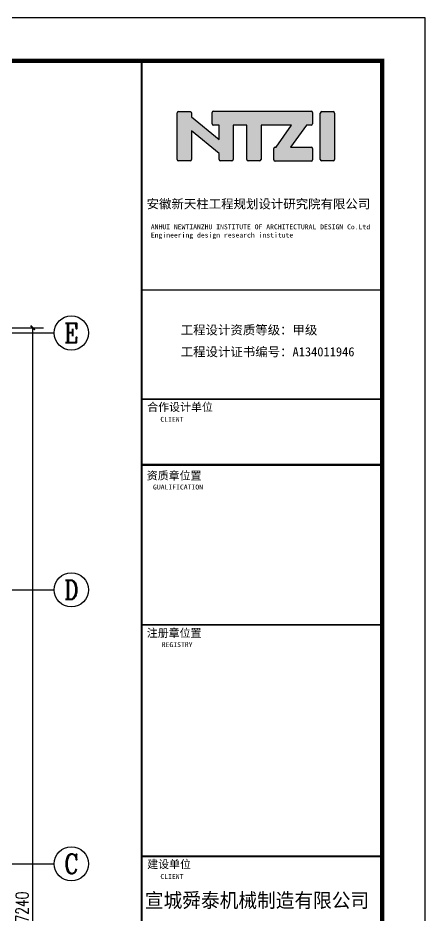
# Model space of a CAD drawing. Extents: x -522490 to 417652, y 450811 to 1108047.
# Drawn here: x 393256 to 402752, y 849342 to 870296 of the extents above; entities that cross this region are included whole.
import ezdxf
from ezdxf.enums import TextEntityAlignment as Align

# ---------------------------------------------------------------- set-up
doc = ezdxf.new("R2010")
doc.units = 0
doc.header["$LTSCALE"] = 1000
doc.header["$MEASUREMENT"] = 0
for name, color, linetype in [('46', 7, 'Continuous'), ('AXIS', 3, 'Continuous'), ('AXIS_TEXT', 7, 'Continuous'), ('PUB_TEXT', 7, 'Continuous'), ('PUB_TITLE', 4, 'Continuous')]:
    doc.layers.add(name, color=color, linetype=linetype)
doc.styles.add('-黑体', font='', dxfattribs={"width": 0.8})
doc.styles.add('_TCH_AXIS', font='COMPLEX', dxfattribs={"bigfont": 'GBCBIG'})
doc.styles.add('_TCH_DIM_T3', font='SIMPLEX', dxfattribs={"width": 0.705882, "bigfont": 'GBCBIG'})
doc.styles.add('COMPLEX', font='COMPLEX')
doc.styles.add('TQ', font='')
doc.styles.get('-黑体').set_extended_font_data('Microsoft YaHei')
doc.styles.get('TQ').set_extended_font_data('SimSun')
doc.dimstyles.new('_TCH_ARCH&&100', dxfattribs={"dimtxt": 297.5, "dimasz": 100, "dimexe": 250, "dimexo": 300, "dimgap": 100, "dimtad": 1, "dimdec": 0, "dimzin": 0, "dimdsep": 46, "dimtxsty": '_TCH_DIM_T3', "dimblk": 'ARCHTICK', "dimcen": 0.09, "dimclrt": 7, "dimazin": 2, "dimtfac": 1, "dimtdec": 0, "dimtix": 1, "dimtmove": 2, "dimatfit": 3, "dimfxl": 0, "dimtolj": 1, "dimtzin": 0, "dimarcsym": 0})

# ---------------------------------------------------------------- blocks, each defined once
blk = doc.blocks.new('_ArchTick')
at = {"color": 0, "linetype": 'ByBlock', "const_width": 0.4}
blk.add_lwpolyline([(-0.5, -0.5), (0.5, 0.5)], dxfattribs=at)
blk = doc.blocks.new('*D542')
at = {"layer": 'AXIS', "color": 0, "lineweight": -2}
for p, q in [((390601, 863059), (393851, 863059)), ((393601, 835819), (393601, 863059)), ((390601, 835819), (393851, 835819))]:
    blk.add_line(p, q, dxfattribs=at)
at = {"layer": 'Defpoints', "color": 0}
for p in [(390301, 863059), (393601, 863059), (390301, 835819)]:
    blk.add_point(p, dxfattribs=at)
at = {"layer": 'AXIS', "color": 0, "lineweight": -2, "xscale": 100, "yscale": 100, "zscale": 100}
for p, rotation in [((393601, 863059), 90), ((393601, 835819), 270)]:
    blk.add_blockref('_ArchTick', p, dxfattribs=dict(at, rotation=rotation))
at = {"layer": 'AXIS', "color": 7, "insert": (393352, 849439), "char_height": 297.5, "attachment_point": 5, "rotation": 90, "style": '_TCH_DIM_T3'}
blk.add_mtext('\\A1;27240', dxfattribs=at)
blk = doc.blocks.new('_AXISO')
blk.add_circle((0, 0), 0.5)
at = {"layer": 'AXIS_TEXT', "style": 'COMPLEX', "width": 1.041667}
blk.add_attdef('A', text='', height=0.56, dxfattribs=at).set_placement((-0.25, -0.28), (0.25, -0.28), align=Align.FIT)

msp = doc.modelspace()

# ---------------------------------------------------------------- hatches: boundary and pattern name
h = msp.add_hatch(color=256)
h.paths.add_polyline_path([(397305.1, 867656.6), (397951.7, 867128.1), (397951.7, 866990.7, 0.4142136), (397983.7, 866958.7), (398246.8, 866958.7, 0.4142136), (398278.8, 866990.7), (398278.8, 867789.7), (398592.5, 867789.7), (398592.5, 866992, 0.4142136), (398624.5, 866960), (398894.5, 866960, 0.4142136), (398926.5, 866992), (398926.5, 867789.5), (399639.1, 867789.5), (399277, 867278.3), (399254.9, 867278.3, 0.4142136), (399222.9, 867246.3), (399222.9, 866983.7, 0.4142136), (399254.9, 866951.7), (400095.2, 866951.7, 0.4142136), (400127.2, 866983.7), (400127.2, 867248.5, 0.4142136), (400095.2, 867280.5), (399615, 867280.5), (399989.5, 867794.4), (400096, 867794.4, 0.4142136), (400128, 867826.4), (400128, 868086.9, 0.4142136), (400096, 868118.9), (397817.4, 868118.9, 0.4142136), (397785.4, 868086.9), (397785.4, 867820.3, 0.4142136), (397817.4, 867788.3), (397948.5, 867788.3), (397948.5, 867460.2), (397303.3, 867987.2), (397303.5, 868075.7, 0.4148904), (397271.5, 868107.8), (397003.5, 868107.8, 0.4142136), (396971.5, 868075.8), (396971.5, 866988.5, 0.4142136), (397003.5, 866956.5), (397273.1, 866956.5, 0.4142136), (397305.1, 866988.5)])
h.paths.add_polyline_path([(400309.2, 866990.8, 0.4142136), (400341.2, 866958.8), (400608.6, 866958.8, 0.4142136), (400640.6, 866990.8), (400640.6, 868074.8, 0.4142136), (400608.6, 868106.8), (400341.2, 868106.8, 0.4142136), (400309.2, 868074.8)])

# ---------------------------------------------------------------- linework, layer by layer
for p, q in [((397817.4, 868118.9, 0), (400096, 868118.9, 0)), ((396971.5, 866988.5, 0), (396971.5, 868075.8, 0)), ((397003.5, 868107.8, 0), (397271.5, 868107.8, 0)), ((397303.5, 868075.7, 0), (397303.3, 867987.2, 0)), ((397303.3, 867987.2, 0), (397948.5, 867460.2, 0)), ((397785.4, 867820.3, 0), (397785.4, 868086.9, 0)), ((400128, 868086.9, 0), (400128, 867826.4, 0)), ((400309.2, 866990.8, 0), (400309.2, 868074.8, 0)), ((400341.2, 868106.8, 0), (400608.6, 868106.8, 0)), ((400640.6, 868074.8, 0), (400640.6, 866990.8, 0)), ((397948.5, 867788.3, 0), (397817.4, 867788.3, 0)), ((397948.5, 867460.2, 0), (397948.5, 867788.3, 0)), ((398592.5, 867789.7, 0), (398278.8, 867789.7, 0)), ((398278.8, 867789.7, 0), (398278.8, 866990.7, 0)), ((398592.5, 866992, 0), (398592.5, 867789.7, 0)), ((399639.1, 867789.5, 0), (398926.5, 867789.5, 0)), ((398926.5, 867789.5, 0), (398926.5, 866992, 0)), ((399277, 867278.3, 0), (399639.1, 867789.5, 0)), ((399989.5, 867794.4, 0), (399615, 867280.5, 0)), ((400096, 867794.4, 0), (399989.5, 867794.4, 0)), ((397951.7, 867128.1, 0), (397305.1, 867656.6, 0)), ((397305.1, 867656.6, 0), (397305.1, 866988.5, 0)), ((399254.9, 867278.3, 0), (399277, 867278.3, 0)), ((399615, 867280.5, 0), (400095.2, 867280.5, 0)), ((397951.7, 866990.7, 0), (397951.7, 867128.1, 0)), ((399222.9, 866983.7, 0), (399222.9, 867246.3, 0)), ((400127.2, 867248.5, 0), (400127.2, 866983.7, 0)), ((397273.1, 866956.5, 0), (397003.5, 866956.5, 0)), ((398246.8, 866958.7, 0), (397983.7, 866958.7, 0)), ((398894.5, 866960, 0), (398624.5, 866960, 0)), ((400095.2, 866951.7, 0), (399254.9, 866951.7, 0)), ((400608.6, 866958.8, 0), (400341.2, 866958.8, 0))]:
    msp.add_line(p, q)
for centre, start, end in [((397817.4, 868086.9), 90, 180), ((400096, 868086.9), 0, 90), ((397003.5, 868075.8), 90, 180), ((397271.5, 868075.8), 359.86763, 90), ((400341.2, 868074.8), 90, 180), ((400608.6, 868074.8), 0, 90), ((397817.4, 867820.3), 180, 270), ((400096, 867826.4), 270, 0), ((399254.9, 867246.3), 90, 180), ((400095.2, 867248.5), 0, 90), ((397003.5, 866988.5), 180, 270), ((397273.1, 866988.5), 270, 0), ((397983.7, 866990.7), 180, 270), ((398246.8, 866990.7), 270, 0), ((398624.5, 866992), 180, 270), ((398894.5, 866992), 270, 0), ((399254.9, 866983.7), 180, 270), ((400095.2, 866983.7), 270, 0), ((400341.2, 866990.8), 180, 270), ((400608.6, 866990.8), 270, 0)]:
    msp.add_arc(centre, 32, start, end)
at = {"layer": 'AXIS'}
for p, q in [((390100.6, 862939), (394100.6, 862939)), ((390100.6, 856939), (394100.6, 856939)), ((390100.6, 850539), (394100.6, 850539))]:
    msp.add_line(p, q, dxfattribs=at)
at = {"layer": 'PUB_TEXT'}
for q in [(401016.6, 869295.9), (401752.5, 868766.4)]:
    msp.add_line((401752.5, 869295.9), q, dxfattribs=at)
at = {"layer": 'PUB_TITLE'}
msp.add_line((401752.5, 869295.9), (396142.5, 869295.9), dxfattribs=at)
at = {"layer": 'PUB_TITLE', "lineweight": 40}
msp.add_line((396140, 859860.6), (401750, 859860.6), dxfattribs=at)
at = {"layer": 'PUB_TITLE'}
msp.add_lwpolyline([(343352.5, 828295.9), (402752.5, 828295.9), (402752.5, 870295.9), (343352.5, 870295.9)], close=True, dxfattribs=at)
at = {"layer": 'PUB_TITLE', "const_width": 100}
msp.add_lwpolyline([(345852.5, 829295.9), (401752.5, 829295.9), (401752.5, 869295.9), (345852.5, 869295.9)], close=True, dxfattribs=at)
at = {"layer": 'PUB_TITLE', "lineweight": 40}
for points, const_width in [([(396142.5, 869295.9), (396142.5, 829295.9)], 42.5), ([(396142.5, 863940.9), (401752.5, 863940.9)], 25.5), ([(396142.5, 861390.9), (401752.5, 861390.9)], 42.5), ([(396142.5, 859860.9), (401752.5, 859860.9)], 42.5), ([(396140, 856120.6), (401750, 856120.6)], 42.5), ([(396142.5, 850712.8), (401752.5, 850712.8)], 42.5)]:
    msp.add_lwpolyline(points, dxfattribs=dict(at, const_width=const_width))

# ---------------------------------------------------------------- block references
at = {"layer": 'AXIS'}
ref = msp.add_blockref('_AXISO', (394500.6, 862939), dxfattribs=dict(at, xscale=800, yscale=800, zscale=800))
ref.add_attrib('A', 'E', dxfattribs={"layer": 'AXIS_TEXT', "height": 448.3, "style": '_TCH_AXIS', "width": 0.982456}).set_placement((394332.8, 862714.8), (394668.4, 862714.8), align=Align.FIT)
ref = msp.add_blockref('_AXISO', (394500.6, 856939), dxfattribs=dict(at, xscale=800, yscale=800, zscale=800))
ref.add_attrib('A', 'D', dxfattribs={"layer": 'AXIS_TEXT', "height": 448.3, "style": '_TCH_AXIS', "width": 0.924665}).set_placement((394332.8, 856714.8), (394668.4, 856714.8), align=Align.FIT)
ref = msp.add_blockref('_AXISO', (394500.6, 850539), dxfattribs=dict(at, xscale=800, yscale=800, zscale=800))
ref.add_attrib('A', 'C', dxfattribs={"layer": 'AXIS_TEXT', "height": 452, "style": '_TCH_AXIS', "width": 1.024}).set_placement((394335.3, 850313), (394665.9, 850313), align=Align.FIT)

# ---------------------------------------------------------------- texts
at = {"layer": '46', "linetype": 'Continuous', "style": '-黑体', "width": 0.95}
msp.add_text('宣城舜泰机械制造有限公司', height=336.496, dxfattribs=at).set_placement((396217, 849518.2))
at = {"layer": 'PUB_TEXT', "char_height": 212.5, "attachment_point": 1, "style": 'TQ'}
for s, insert in [('安徽新天柱工程规划设计研究院有限公司 ', (396256.6, 866058.7)), ('工程设计资质等级：甲级 ', (397052.4, 863114.9)), ('工程设计证书编号：A134011946', (397052.4, 862604.9))]:
    msp.add_mtext(s, dxfattribs=dict(at, insert=insert))
at = {"layer": 'PUB_TEXT', "attachment_point": 1, "style": 'TQ'}
for s, insert, char_height, width in [('ANHUI NEWTIANZHU INSTITUTE OF ARCHITECTURAL DESIGN Co.Ltd\\PEngineering design research institute', (396354.8, 865473.5), 114.75, 5257.354), ('合作设计单位', (396271.9, 861301), 187, 1749.26), ('CLIENT', (396578, 860978), 114.75, 2399.55), ('资质章位置', (396261.2, 859699.3), 187, 2125), ('GUALIFICATION', (396405.7, 859396.7), 114.75, 2680.9), ('注册章位置', (396261.2, 856024), 187, 1530), ('REGISTRY', (396609.8, 855715.9), 114.75, 2399.55), ('建设单位', (396271.9, 850623), 187, 1111.8), ('CLIENT', (396578, 850300), 114.75, 2399.55)]:
    msp.add_mtext(s, dxfattribs=dict(at, insert=insert, char_height=char_height, width=width))

# ---------------------------------------------------------------- dimensions: what is measured, and where the dimension line sits
at = {"layer": 'AXIS'}
dim = msp.add_aligned_dim(p1=(390300.6, 835819), p2=(390300.6, 863059), distance=-3300, dimstyle='_TCH_ARCH&&100', dxfattribs=at)
dim.commit()
dim.dimension.update_dxf_attribs({"geometry": '*D542', "text_midpoint": (393351.8, 849439)})

doc.saveas('drawing.dxf')
